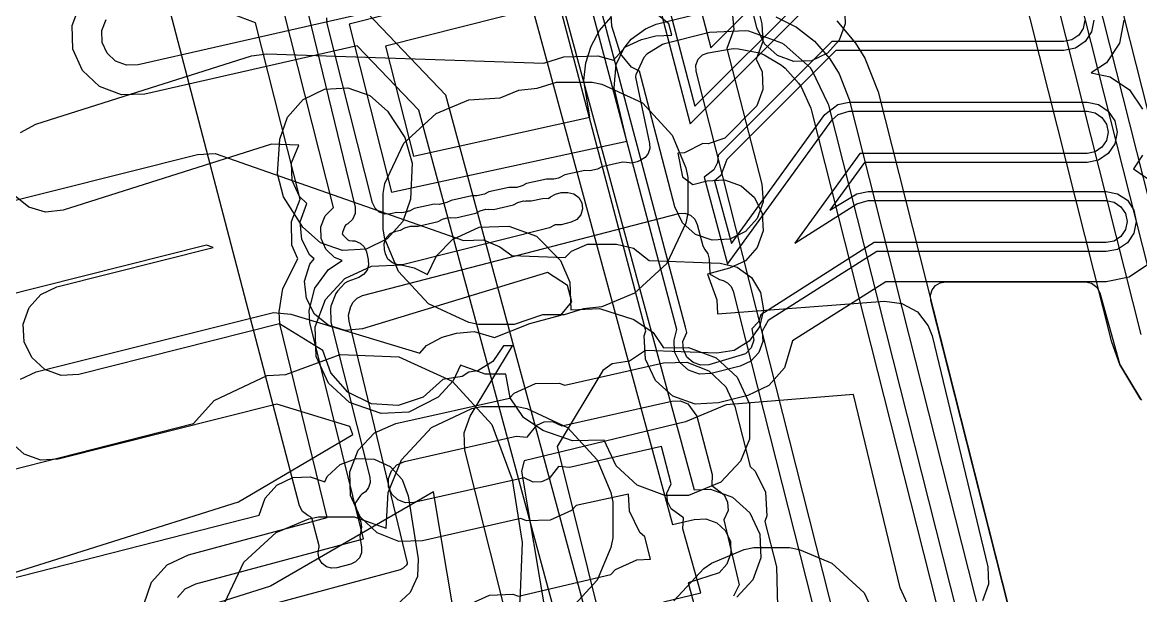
# Model space of a CAD drawing. Header units: metres. Extents: x 17722 to 17999, y 13535 to 15917.
# Drawn here: x 17874.01 to 17911.19, y 13855.07 to 13874.13 of the extents above; entities that cross this region are included whole.
import ezdxf

# ---------------------------------------------------------------- set-up
doc = ezdxf.new("R2010")
doc.units = ezdxf.units.M
for name, color, linetype in [('AI_GREENING_ALLOWED_ZONE', 4, 'Continuous'), ('AI_GREENING_EXCLUSIONS', 1, 'Continuous'), ('AI_GREENING_LAWN', 82, 'Continuous')]:
    doc.layers.add(name, color=color, linetype=linetype)

msp = doc.modelspace()

# ---------------------------------------------------------------- linework, layer by layer
at = {"layer": 'AI_GREENING_ALLOWED_ZONE'}
msp.add_lwpolyline([(17908.18, 13849.235), (17904.216, 13864.882), (17904.204, 13865.062), (17904.257, 13865.235), (17904.368, 13865.378), (17904.522, 13865.472), (17904.7, 13865.505), (17909.348, 13865.505), (17909.558, 13865.458), (17909.729, 13865.328), (17909.83, 13865.138), (17910.483, 13862.788), (17910.509, 13862.726), (17911.181, 13861.612), (17911.216, 13861.566)], dxfattribs=at)
at = {"layer": 'AI_GREENING_EXCLUSIONS'}
for points in [[(17894.052, 13939.728), (17913.281, 13863.865)], [(17911.203, 13863.745), (17893.952, 13932.083)], [(17911.196, 13861.587), (17910.492, 13862.755), (17910.234, 13863.5), (17893.083, 13931.439)], [(17889.44, 13880.24), (17895.62, 13857.43), (17896.34, 13857.606), (17896.73, 13857.623), (17897.097, 13857.49), (17897.384, 13857.226), (17897.549, 13856.873), (17897.566, 13856.483), (17897.433, 13856.116), (17897.169, 13855.829), (17896.144, 13855.499), (17897.727, 13849.654)], [(17890.473, 13880.254), (17896.343, 13858.588), (17896.882, 13858.612), (17897.615, 13858.345), (17898.191, 13857.818), (17898.521, 13857.111), (17898.555, 13856.331), (17898.288, 13855.598), (17897.761, 13855.022)], [(17901.34, 13874.665), (17901.367, 13874.08), (17901.168, 13873.53), (17900.773, 13873.097), (17900.243, 13872.849), (17899.659, 13872.822), (17899.108, 13873.021), (17898.676, 13873.415), (17898.427, 13873.945), (17897.076, 13879.414)], [(17896.076, 13876.9), (17884.869, 13874.061), (17886.281, 13868.486), (17894.105, 13870.18), (17893.68, 13871.955), (17893.754, 13872.728), (17894.004, 13873.26), (17894.252, 13873.564), (17894.72, 13873.913), (17895.082, 13874.064), (17896.729, 13874.481)], [(17896.322, 13875.931), (17886.084, 13873.337), (17887.012, 13869.673), (17892.87, 13870.98), (17892.671, 13872.197), (17892.736, 13872.778), (17892.914, 13873.337), (17893.199, 13873.854), (17893.579, 13874.304)], [(17896.582, 13874.467), (17896.892, 13873.281), (17899.219, 13875.608)], [(17909.633, 13874.194), (17909.557, 13873.811), (17909.34, 13873.487), (17909.016, 13873.27), (17908.633, 13873.194), (17901.047, 13873.194), (17897.423, 13869.57), (17897.234, 13869.038), (17897.02, 13868.853), (17897.581, 13866.776), (17900.688, 13871.058), (17901.114, 13871.395), (17901.497, 13871.471), (17909.405, 13871.471), (17909.788, 13871.395), (17910.112, 13871.178), (17910.329, 13870.854), (17910.405, 13870.471), (17910.329, 13870.089), (17910.112, 13869.764), (17909.788, 13869.547), (17909.405, 13869.471), (17902.007, 13869.471), (17900.851, 13867.878), (17901.747, 13868.428), (17902.129, 13868.505), (17910.037, 13868.505), (17910.42, 13868.428), (17910.744, 13868.212), (17910.961, 13867.887), (17911.037, 13867.505), (17910.961, 13867.122), (17910.744, 13866.797), (17910.42, 13866.581), (17910.037, 13866.505), (17902.42, 13866.505), (17898.801, 13864.211), (17898.604, 13863.859), (17898.622, 13863.519), (17898.491, 13863.152), (17898.229, 13862.862), (17897.877, 13862.695), (17896.908, 13862.449), (17896.518, 13862.429), (17896.15, 13862.56), (17895.861, 13862.821), (17895.693, 13863.174), (17895.673, 13863.563), (17895.763, 13863.919), (17892.864, 13874.854)], [(17909.333, 13874.194), (17909.28, 13873.926), (17909.128, 13873.699), (17908.901, 13873.547), (17908.633, 13873.494), (17900.923, 13873.494), (17897.139, 13869.71), (17897.121, 13869.466), (17896.998, 13869.222), (17896.675, 13868.979), (17897.455, 13866.092), (17900.93, 13870.882), (17901.131, 13871.068), (17901.497, 13871.171), (17909.405, 13871.171), (17909.673, 13871.118), (17909.9, 13870.966), (17910.052, 13870.739), (17910.105, 13870.471), (17910.052, 13870.203), (17909.9, 13869.976), (17909.673, 13869.824), (17909.405, 13869.771), (17901.854, 13869.771), (17899.687, 13866.785), (17901.754, 13868.096), (17902.129, 13868.205), (17910.037, 13868.205), (17910.305, 13868.151), (17910.532, 13867.999), (17910.684, 13867.772), (17910.737, 13867.505), (17910.684, 13867.237), (17910.532, 13867.01), (17910.305, 13866.858), (17910.037, 13866.805), (17902.332, 13866.805), (17898.554, 13864.409), (17898.483, 13864.175), (17898.262, 13863.939), (17898.325, 13863.563), (17898.233, 13863.305), (17898.05, 13863.103), (17896.834, 13862.74), (17896.561, 13862.726), (17896.304, 13862.818), (17896.101, 13863.001), (17895.984, 13863.247), (17895.97, 13863.52), (17896.098, 13863.818), (17896.053, 13863.995), (17893.154, 13874.932)], [(17895.136, 13874.859), (17896.207, 13870.758), (17900.138, 13874.689)], [(17895.483, 13874.72), (17896.365, 13871.34), (17899.926, 13874.901)], [(17898.403, 13874.826), (17898.596, 13874.073), (17898.629, 13873.488), (17898.405, 13872.902), (17898.601, 13872.481), (17898.627, 13871.896), (17898.427, 13871.346), (17897.357, 13870.278), (17896.803, 13870.089), (17896.635, 13870.099), (17896.023, 13869.791), (17895.8, 13869.781), (17895.955, 13868.99), (17896.296, 13868.732), (17896.772, 13868.855), (17897.356, 13868.887), (17897.908, 13868.694), (17898.345, 13868.304), (17898.599, 13867.777), (17898.631, 13867.192), (17898.438, 13866.64), (17898.048, 13866.204), (17897.52, 13865.95), (17896.782, 13865.76), (17897.092, 13864.903), (17897.121, 13864.432), (17902.669, 13864.853), (17903.251, 13864.786), (17903.762, 13864.502), (17904.126, 13864.043), (17904.25, 13863.711), (17906.109, 13856.033), (17906.133, 13855.448), (17905.932, 13854.899)], [(17873.94, 13847.387), (17874.329, 13847.929), (17874.936, 13848.539), (17875.692, 13849.072), (17876.909, 13849.615), (17880.005, 13850.441), (17879.497, 13852.6), (17879.001, 13852.774), (17878.42, 13853.296), (17878.083, 13854), (17878.041, 13854.779), (17878.301, 13855.515), (17878.822, 13856.096), (17879.526, 13856.432), (17884.136, 13857.664), (17882.562, 13864.106), (17882.544, 13864.502), (17882.661, 13865.276), (17883.169, 13866.266), (17882.968, 13866.722), (17882.95, 13867.502), (17883.247, 13868.246), (17881.76, 13874.115), (17880.992, 13874.393)], [(17873.945, 13870.463), (17874.458, 13870.744), (17881.627, 13873.01), (17882.129, 13873.079), (17891.341, 13872.768), (17892.013, 13872.977), (17893.134, 13873.009), (17893.656, 13872.865), (17894.056, 13873.31), (17894.586, 13873.558), (17895.072, 13873.676), (17895.595, 13873.699), (17895.497, 13874.078), (17894.992, 13874.492)], [(17893.087, 13849.419), (17887.185, 13871.203), (17885.139, 13873.344), (17878.081, 13871.734), (17877.301, 13871.712), (17876.572, 13871.99), (17876.005, 13872.526), (17875.687, 13873.239), (17875.665, 13874.019), (17875.943, 13874.748)], [(17894.286, 13848.818), (17888.084, 13871.71), (17885.47, 13874.445), (17877.859, 13872.709), (17877.469, 13872.698), (17877.104, 13872.837), (17876.821, 13873.105), (17876.662, 13873.461), (17876.651, 13873.851), (17876.79, 13874.216)], [(17879.161, 13855.005), (17879.422, 13855.295), (17879.774, 13855.464), (17885.344, 13856.956), (17883.561, 13864.152), (17883.543, 13864.549), (17883.732, 13865.296), (17884.185, 13865.909), (17884.644, 13866.213), (17884.384, 13866.313), (17884.101, 13866.583), (17883.944, 13866.94), (17883.935, 13867.33), (17884.076, 13867.694), (17884.347, 13867.977), (17882.684, 13874.539)], [(17911.451, 13866.09), (17910.803, 13865.657), (17910.037, 13865.505), (17902.71, 13865.505), (17899.611, 13863.54), (17899.35, 13862.64), (17898.827, 13862.06), (17898.122, 13861.725), (17897.153, 13861.48), (17896.373, 13861.44), (17895.638, 13861.701), (17895.059, 13862.224), (17894.724, 13862.929), (17894.684, 13863.708), (17894.74, 13863.868), (17891.899, 13874.593)], [(17897.606, 13874.471), (17897.658, 13873.888), (17897.423, 13873.259), (17898.597, 13868.748), (17898.631, 13868.164), (17898.439, 13867.611), (17898.05, 13867.174), (17897.524, 13866.919), (17896.939, 13866.884), (17896.387, 13867.076), (17895.949, 13867.465), (17895.694, 13867.992), (17894.52, 13872.501), (17894.264, 13872.635), (17893.89, 13873.085), (17893.605, 13874.004), (17893.571, 13874.588)], [(17899.055, 13874.312), (17899.739, 13873.968), (17900.347, 13873.499), (17900.858, 13872.917), (17901.166, 13872.414), (17901.49, 13871.567), (17907.214, 13848.976)], [(17901.082, 13874.178), (17901.711, 13873.439), (17902.019, 13872.936), (17902.46, 13871.812), (17908.183, 13849.222)], [(17910.633, 13874.194), (17910.481, 13873.429), (17910.047, 13872.78), (17909.544, 13872.444), (17910.17, 13872.319), (17910.819, 13871.885), (17911.253, 13871.237)], [(17873.939, 13862.263), (17874.468, 13862.514), (17882.355, 13864.48), (17882.937, 13864.423), (17887.221, 13863.127), (17887.442, 13863.39), (17887.961, 13863.66), (17888.441, 13863.8), (17889.024, 13863.851), (17889.702, 13863.647), (17890.879, 13864.117), (17891.911, 13864.398), (17892.274, 13864.833), (17892.136, 13865.375), (17891.467, 13865.806), (17885.318, 13863.943), (17884.735, 13863.886), (17884.175, 13864.056), (17883.723, 13864.428), (17883.448, 13864.944), (17883.39, 13865.527), (17883.561, 13866.087), (17883.712, 13866.271), (17883.569, 13866.39), (17883.296, 13866.907), (17883.241, 13867.49), (17883.464, 13868.11), (17883.218, 13868.341), (17882.977, 13868.874), (17882.959, 13869.459), (17883.199, 13870.042), (17882.285, 13870.072), (17875.363, 13867.884), (17874.781, 13867.82), (17874.219, 13867.983), (17873.762, 13868.349)], [(17872.538, 13867.905), (17879.831, 13869.739), (17880.415, 13869.768), (17888.678, 13866.877), (17889.343, 13866.895), (17889.879, 13866.66), (17890.281, 13866.378), (17892.058, 13866.313), (17892.26, 13866.519), (17892.798, 13866.749), (17893.76, 13866.757), (17894.33, 13866.622), (17894.846, 13866.211), (17897.202, 13866.125), (17897.771, 13865.99), (17898.246, 13865.647), (17898.553, 13865.149), (17898.646, 13864.571), (17898.511, 13864.002), (17898.168, 13863.527), (17897.67, 13863.22), (17897.092, 13863.127), (17894.722, 13863.214), (17894.192, 13862.863), (17893.611, 13862.77), (17893.303, 13862.549), (17891.783, 13860.024), (17893.296, 13853.968)], [(17911.253, 13869.706), (17910.95, 13869.253), (17911.451, 13868.919)], [(17890.386, 13853.241), (17888.721, 13859.903), (17888.693, 13860.486), (17888.89, 13861.037), (17890.299, 13863.375), (17890.006, 13863.378), (17889.649, 13862.852), (17889.15, 13862.547), (17888.849, 13862.499), (17888.629, 13862.355), (17887.99, 13862.259), (17887.99, 13862.259), (17887.33, 13861.67), (17886.497, 13861.385), (17885.611, 13861.444), (17884.831, 13861.831), (17884.265, 13862.475), (17883.997, 13863.22), (17882.56, 13864.1), (17875.885, 13862.422), (17875.301, 13862.392), (17874.75, 13862.589), (17874.316, 13862.982), (17874.065, 13863.511), (17874.036, 13864.095), (17874.232, 13864.646), (17874.625, 13865.08), (17875.154, 13865.331), (17880.352, 13866.638), (17880.123, 13866.719), (17873.27, 13864.996)], [(17869.163, 13858.106), (17879.694, 13860.796), (17880.378, 13861.552), (17880.378, 13861.552), (17882.141, 13862.388), (17882.769, 13862.42), (17884.571, 13863.086), (17886.521, 13863.01), (17888.293, 13862.194), (17889.618, 13860.762), (17890.294, 13858.932), (17890.627, 13856.839), (17890.551, 13854.89), (17889.735, 13853.118), (17888.303, 13851.793), (17886.558, 13851.068), (17884.576, 13850.532), (17882.991, 13848.747), (17881.221, 13847.925), (17878.54, 13847.274), (17876.703, 13846.379), (17875.506, 13846.089), (17873.557, 13846.007)], [(17888.826, 13854.761), (17889.535, 13855.088), (17890.315, 13855.119), (17890.505, 13855.049), (17893.57, 13855.772), (17893.722, 13855.937), (17894.431, 13856.264), (17894.886, 13856.282), (17894.705, 13857.023), (17894.537, 13857.173), (17894.196, 13857.875), (17894.162, 13858.444), (17892.422, 13858.063), (17892.266, 13857.9), (17891.554, 13857.582), (17890.773, 13857.562), (17890.584, 13857.635), (17887.307, 13856.893), (17886.527, 13856.873), (17885.798, 13857.153), (17885.232, 13857.69), (17884.915, 13858.403), (17884.894, 13859.183), (17885.174, 13859.911), (17885.711, 13860.477), (17886.424, 13860.795), (17890.203, 13861.637), (17890.358, 13861.8), (17891.071, 13862.118), (17891.851, 13862.138), (17892.04, 13862.065), (17895.318, 13862.807), (17896.098, 13862.827), (17896.826, 13862.547), (17897.392, 13862.01), (17897.694, 13861.361), (17898.204, 13859.358), (17898.372, 13859.208), (17898.713, 13858.506), (17898.759, 13857.727), (17898.692, 13857.535), (17899.085, 13856.03), (17899.126, 13854.275)], [(17903.439, 13854.796), (17903.193, 13855.327), (17901.636, 13861.758), (17897.407, 13861.412), (17896.051, 13860.849), (17890.688, 13859.546), (17890.604, 13859.21), (17892.217, 13849.588)], [(17872.473, 13855.443), (17881.195, 13858.19), (17884.999, 13860.429), (17884.896, 13860.696), (17882.466, 13861.432), (17875.199, 13859.605), (17874.615, 13859.575), (17874.063, 13859.772), (17873.629, 13860.165)], [(17895.317, 13854.867), (17896.561, 13855.166), (17895.967, 13857.288), (17895.983, 13857.655), (17895.573, 13857.958), (17895.454, 13858.203), (17895.438, 13858.476), (17895.575, 13858.788), (17895.253, 13860.024), (17892.198, 13859.333), (17891.832, 13859.361), (17891.516, 13858.961), (17891.267, 13858.85), (17890.994, 13858.843), (17890.686, 13858.991), (17887.02, 13858.161), (17886.747, 13858.154), (17886.492, 13858.252), (17886.294, 13858.44), (17886.183, 13858.69), (17886.176, 13858.963), (17886.274, 13859.218), (17886.462, 13859.416), (17886.711, 13859.527), (17890.426, 13860.367), (17890.793, 13860.339), (17891.108, 13860.739), (17891.358, 13860.85), (17891.631, 13860.857), (17891.938, 13860.709), (17895.604, 13861.539), (17895.878, 13861.546), (17896.132, 13861.448), (17896.436, 13861.033), (17896.942, 13859.093), (17896.926, 13858.726), (17897.336, 13858.424), (17897.455, 13858.178), (17897.471, 13857.905), (17897.334, 13857.593), (17897.843, 13855.43), (17897.653, 13855.058)], [(17880.742, 13854.838), (17881.373, 13856.184), (17882.447, 13857.172), (17883.53, 13857.625), (17883.853, 13857.691), (17885.04, 13857.691), (17886.099, 13857.317), (17886.164, 13858.504), (17886.617, 13859.587), (17887.605, 13860.661), (17888.952, 13861.291), (17889.274, 13861.357), (17890.462, 13861.357), (17890.784, 13861.291), (17892.131, 13860.661), (17893.119, 13859.587), (17893.572, 13858.504), (17893.637, 13858.181), (17893.637, 13856.994), (17893.572, 13856.671), (17893.119, 13855.588), (17892.131, 13854.514)], [(17869.553, 13854.593), (17881.878, 13857.741), (17881.878, 13857.741), (17882.074, 13858.309), (17882.466, 13858.743), (17882.995, 13858.994), (17883.58, 13859.024), (17884.061, 13858.852), (17884.142, 13859.029), (17884.572, 13859.426), (17885.121, 13859.629), (17885.705, 13859.607), (17886.237, 13859.362), (17886.635, 13858.932), (17886.837, 13858.383), (17887.17, 13856.29), (17887.147, 13855.705), (17886.902, 13855.174), (17886.473, 13854.776)], [(17889.026, 13850.476), (17887.677, 13858.524), (17882.259, 13855.38), (17873.374, 13852.582)], [(17895.67, 13854.899), (17896.658, 13855.973), (17896.921, 13856.15), (17898.005, 13856.603), (17898.327, 13856.669), (17899.515, 13856.669), (17899.837, 13856.603), (17900.921, 13856.15), (17901.994, 13855.162), (17902.625, 13853.816)]]:
    msp.add_lwpolyline(points, dxfattribs=at)
for points in [[(17886.967, 13869.444), (17886.908, 13868.248), (17886.653, 13867.511), (17886.135, 13866.928), (17885.432, 13866.587), (17884.653, 13866.541), (17883.916, 13866.796), (17883.333, 13867.314), (17882.689, 13868.33), (17882.489, 13869.096), (17882.57, 13870.24), (17882.826, 13870.977), (17883.344, 13871.56), (17884.047, 13871.9), (17884.826, 13871.946), (17885.563, 13871.69), (17886.146, 13871.172), (17886.724, 13870.3), (17886.967, 13869.444)], [(17892.954, 13872.141), (17893.276, 13872.076), (17894.623, 13871.446), (17895.611, 13870.372), (17896.064, 13869.289), (17896.129, 13868.966), (17896.129, 13867.779), (17896.064, 13867.456), (17895.433, 13866.11), (17894.359, 13865.122), (17893.276, 13864.668), (17892.667, 13864.603), (17892.02, 13864.403), (17891.299, 13864.403), (17890.36, 13864.08), (17889.173, 13864.08), (17888.85, 13864.145), (17887.504, 13864.775), (17886.516, 13865.849), (17886.063, 13866.932), (17885.998, 13867.255), (17885.998, 13868.442), (17886.063, 13868.765), (17886.693, 13870.111), (17887.767, 13871.099), (17888.85, 13871.553), (17889.894, 13871.618), (17890.51, 13871.876), (17891.119, 13871.941), (17891.766, 13872.141), (17892.954, 13872.141)], [(17888.568, 13862.736), (17888.33, 13862.205), (17887.835, 13861.662), (17886.854, 13861.173), (17885.939, 13861.122), (17884.887, 13861.486), (17884.188, 13862.133), (17883.779, 13863.015), (17883.74, 13864.001), (17884.081, 13864.918), (17884.728, 13865.617), (17885.61, 13866.026), (17886.596, 13866.065), (17887.03, 13865.966), (17887.471, 13865.743), (17887.772, 13866.367), (17888.312, 13866.907), (17889.194, 13867.316), (17890.18, 13867.355), (17891.097, 13867.014), (17891.903, 13866.208), (17892.205, 13865.485), (17892.244, 13864.569), (17893.19, 13864.612), (17894.333, 13864.254), (17894.982, 13863.82), (17895.324, 13863.309), (17896.155, 13863.316), (17897.072, 13862.975), (17897.771, 13862.328), (17898.18, 13861.446), (17898.18, 13860.266), (17897.878, 13859.543), (17897.231, 13858.844), (17896.155, 13858.396), (17895.363, 13858.396), (17894.446, 13858.737), (17893.747, 13859.384), (17893.35, 13860.237), (17892.301, 13860.211), (17891.312, 13860.558), (17890.663, 13860.992), (17890.229, 13861.641), (17890.083, 13862.435), (17889.388, 13862.435), (17888.568, 13862.736)]]:
    msp.add_lwpolyline(points, close=True, dxfattribs=at)
at = {"layer": 'AI_GREENING_LAWN'}
for points in [[(17919.641, 13882.184), (17924.178, 13864.764), (17924.19, 13864.567), (17924.124, 13864.381), (17923.991, 13864.235), (17923.813, 13864.152), (17915.213, 13862.064), (17914.968, 13862.067), (17913.821, 13862.369), (17913.647, 13862.453), (17913.286, 13862.727), (17913.184, 13862.829), (17912.703, 13863.484), (17912.622, 13863.658), (17894.941, 13933.485)], [(17894.609, 13932.342), (17912.091, 13863.349)], [(17883.393, 13874.866), (17885.071, 13867.987), (17885.075, 13867.771), (17884.988, 13867.573), (17884.826, 13867.431), (17884.757, 13867.393), (17884.726, 13867.348), (17884.645, 13867.138), (17884.637, 13867.094), (17884.663, 13867.058), (17884.826, 13866.902), (17884.872, 13866.875), (17884.984, 13866.868), (17884.984, 13866.861), (17885.061, 13866.86), (17885.232, 13866.79), (17885.367, 13866.662), (17885.445, 13866.493), (17885.508, 13866.243), (17885.52, 13866.06), (17885.465, 13865.886), (17885.352, 13865.743), (17885.194, 13865.65), (17884.828, 13865.517), (17884.733, 13865.455), (17884.482, 13865.191), (17884.431, 13865.111), (17884.264, 13864.688), (17884.247, 13864.589), (17884.259, 13864.211), (17884.267, 13864.159), (17885.554, 13859.004), (17885.566, 13858.83), (17885.518, 13858.662), (17885.414, 13858.521), (17885.297, 13858.443), (17885.254, 13858.402), (17885.091, 13858.178), (17885.071, 13858.128), (17885.075, 13858.074), (17885.259, 13857.516), (17885.284, 13857.343), (17885.247, 13857.172), (17885.245, 13857.166), (17885.23, 13857.036), (17885.286, 13856.678), (17885.282, 13856.496), (17885.212, 13856.328), (17885.086, 13856.196), (17884.922, 13856.117), (17884.467, 13855.995), (17884.287, 13855.98), (17884.114, 13856.03), (17883.97, 13856.139), (17883.873, 13856.291), (17883.837, 13856.467), (17883.866, 13856.645), (17883.877, 13856.676), (17883.874, 13856.723), (17883.646, 13857.613), (17883.622, 13857.66), (17883.581, 13857.691), (17883.496, 13857.729), (17883.319, 13857.862), (17883.217, 13858.059), (17876.218, 13884.846)], [(17906.532, 13848.819), (17900.818, 13871.371), (17900.801, 13871.418), (17900.266, 13872.531), (17900.208, 13872.609), (17899.338, 13873.387), (17899.256, 13873.436), (17898.157, 13873.831), (17898.062, 13873.845), (17896.856, 13873.79), (17896.807, 13873.783), (17895.357, 13873.415), (17895.288, 13873.386), (17894.765, 13873.064), (17894.672, 13872.96), (17894.398, 13872.379), (17894.388, 13872.341), (17894.39, 13872.302), (17894.861, 13870.104), (17894.868, 13869.933), (17894.817, 13869.769), (17894.713, 13869.633), (17894.569, 13869.54), (17894.447, 13869.487), (17894.271, 13869.448), (17894.094, 13869.473), (17893.961, 13869.48), (17893.273, 13869.326), (17893.132, 13869.251), (17892.87, 13869.192), (17892.71, 13869.201), (17892.044, 13869.054), (17891.881, 13868.972), (17891.88, 13868.974), (17891.832, 13868.945), (17891.673, 13868.909), (17891.617, 13868.915), (17891.617, 13868.913), (17891.435, 13868.918), (17890.769, 13868.768), (17890.624, 13868.69), (17890.442, 13868.634), (17890.366, 13868.64), (17890.366, 13868.634), (17890.183, 13868.638), (17889.518, 13868.489), (17889.376, 13868.413), (17889.115, 13868.355), (17888.954, 13868.363), (17888.266, 13868.21), (17888.124, 13868.134), (17887.863, 13868.076), (17887.703, 13868.084), (17887.037, 13867.937), (17886.874, 13867.855), (17886.871, 13867.861), (17886.804, 13867.823), (17886.616, 13867.796), (17886.451, 13867.805), (17886.243, 13867.759), (17886.052, 13867.754), (17885.873, 13867.822), (17885.732, 13867.951), (17885.65, 13868.124), (17884.14, 13874.085), (17884.13, 13874.279)], [(17903.723, 13843.616), (17896.405, 13872.501), (17896.397, 13872.707), (17896.471, 13872.898), (17896.617, 13873.043), (17896.809, 13873.117), (17897.639, 13873.253), (17897.82, 13873.25), (17898.511, 13873.109), (17898.665, 13873.05), (17899.251, 13872.704), (17899.371, 13872.606), (17899.815, 13872.106), (17899.897, 13871.98), (17900.216, 13871.273), (17900.245, 13871.19), (17905.944, 13848.694)], [(17881.89, 13854.674), (17886.578, 13855.943), (17886.673, 13855.992), (17886.673, 13855.992), (17886.79, 13856.091), (17886.816, 13856.123), (17886.814, 13856.166), (17884.87, 13864.196), (17884.856, 13864.29), (17884.851, 13864.398), (17884.922, 13864.678), (17885.006, 13864.82), (17885.136, 13864.963), (17885.31, 13865.047), (17895.837, 13867.77), (17896.033, 13867.781), (17896.217, 13867.716), (17896.363, 13867.585), (17896.447, 13867.408), (17896.626, 13866.696), (17896.694, 13866.577), (17896.793, 13866.434), (17896.836, 13866.257), (17896.862, 13865.794), (17896.871, 13865.755), (17896.902, 13865.731), (17897.179, 13865.583), (17897.304, 13865.544), (17897.454, 13865.467), (17897.57, 13865.344), (17897.638, 13865.19), (17903.309, 13842.811)]]:
    msp.add_lwpolyline(points, dxfattribs=at)
msp.add_lwpolyline([(17888.237, 13867.635), (17888.419, 13867.631), (17889.084, 13867.78), (17889.23, 13867.858), (17889.412, 13867.914), (17889.488, 13867.908), (17889.488, 13867.915), (17889.671, 13867.91), (17890.336, 13868.059), (17890.482, 13868.137), (17890.664, 13868.194), (17890.74, 13868.187), (17890.74, 13868.194), (17890.923, 13868.189), (17891.296, 13868.273), (17891.489, 13868.278), (17891.502, 13868.273), (17891.564, 13868.326), (17891.734, 13868.417), (17891.915, 13868.473), (17891.992, 13868.466), (17891.992, 13868.473), (17892.145, 13868.469), (17892.343, 13868.422), (17892.506, 13868.301), (17892.607, 13868.124), (17892.63, 13867.922), (17892.57, 13867.728), (17892.438, 13867.573), (17892.255, 13867.484), (17891.923, 13867.4), (17891.718, 13867.392), (17891.713, 13867.394), (17891.703, 13867.383), (17891.529, 13867.3), (17886.686, 13866.073), (17886.491, 13866.063), (17886.307, 13866.129), (17886.162, 13866.259), (17886.078, 13866.435), (17886.043, 13866.575), (17886.034, 13866.773), (17886.102, 13866.959), (17886.237, 13867.104), (17886.418, 13867.185), (17886.581, 13867.222), (17886.727, 13867.3), (17886.908, 13867.356), (17886.985, 13867.35), (17886.985, 13867.356), (17887.167, 13867.351), (17887.833, 13867.501), (17887.978, 13867.579), (17888.16, 13867.635), (17888.236, 13867.629), (17888.237, 13867.635)], close=True, dxfattribs=at)

doc.saveas('drawing.dxf')
